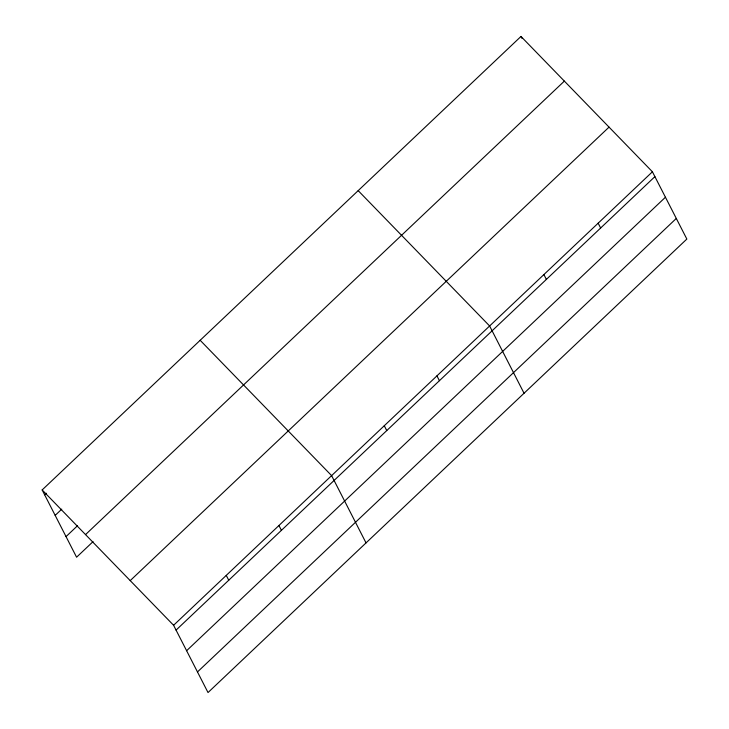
<?xml version="1.0" encoding="UTF-8"?>
<svg xmlns="http://www.w3.org/2000/svg" width="729" height="729" viewBox="0 0 729 729"><rect width="100%" height="100%" fill="white"/><g stroke="black" fill="none" stroke-linecap="round" stroke-linejoin="round"><path stroke-width="1.09" d="M42.154 489.943L520.98 36.45L652.419 171.789L686.846 239.057L208.02 692.55L173.593 625.272L42.154 489.943L76.581 557.211L93.039 541.629M44.633 494.781L46.273 493.223M55.176 515.385L61.755 509.152M66.038 536.608L77.556 525.7M85.53 534.603L564.355 81.11M130.218 580.612L609.043 127.128M173.593 625.272L652.419 171.789M176.072 630.111L654.897 176.628M186.615 650.715L665.44 197.231M197.477 671.947L676.302 218.454M358.176 190.633L489.615 325.972L524.051 393.25M200.165 340.288L331.604 475.618L366.031 542.895M520.98 36.45L521.973 38.382M598.154 223.183L600.632 228.022M543.889 274.578L546.367 279.417M436.944 375.854L439.423 380.693M384.274 425.736L386.753 430.575M278.934 525.509L281.412 530.347M226.263 575.391L228.742 580.229"/></g></svg>
